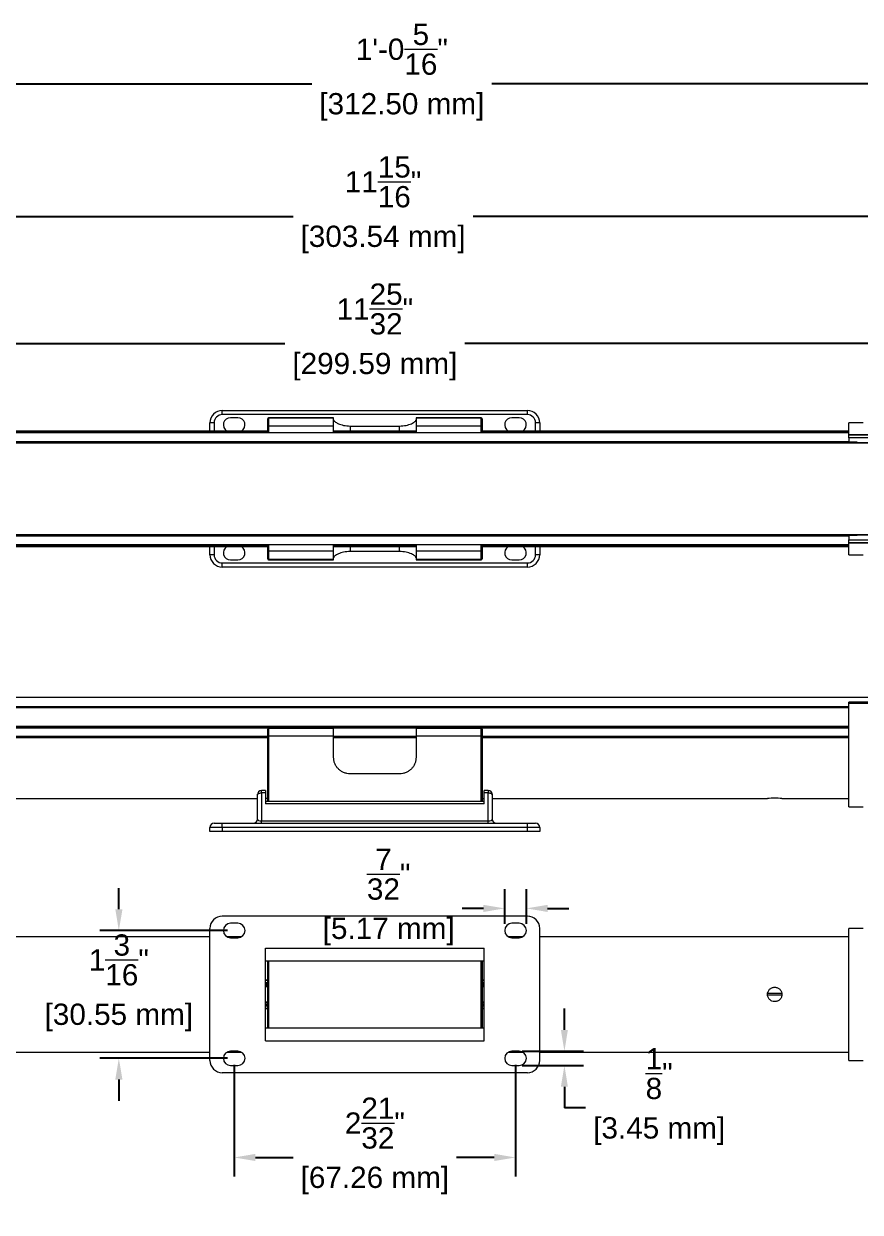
# Model space of a CAD drawing. Header units: inches. Extents: x 1.7 to 23.3, y 1.5 to 12.6.
# Drawn here: x 9.98 to 17.85, y 1.46 to 12.64 of the extents above; entities that cross this region are included whole.
import ezdxf

# ---------------------------------------------------------------- set-up
doc = ezdxf.new("R2010")
doc.units = ezdxf.units.IN
doc.header["$MEASUREMENT"] = 0
doc.layers.add('DIMENSIONS', color=1, linetype='Continuous', lineweight=15)
doc.styles.get("Standard").update_dxf_attribs({"font": 'Arial.ttf'})
doc.dimstyles.new('Big 1IN', dxfattribs={"dimtxt": 0.2, "dimasz": 0.2, "dimexe": 0.18, "dimexo": 0.0625, "dimgap": 0.09, "dimtad": 0, "dimtih": 1, "dimtoh": 1, "dimdec": 5, "dimzin": 0, "dimdsep": 46, "dimlunit": 4, "dimtxsty": 'Standard', "dimcen": 0.5, "dimadec": 0, "dimazin": 0, "dimtfac": 1, "dimtdec": 5, "dimtofl": 0, "dimtmove": 0, "dimatfit": 3, "dimfxl": 1, "dimtolj": 1, "dimtzin": 0, "dimarcsym": 0})

# ---------------------------------------------------------------- blocks, each defined once
blk = doc.blocks.new('*D13')
at = {"layer": 'Defpoints', "color": 0, "transparency": 16777216}
for p in [(19.179, 9.633), (7.384, 8.266), (19.179, 8.266)]:
    blk.add_point(p, dxfattribs=at)
at = {"layer": 'DIMENSIONS', "color": 0, "lineweight": -2, "transparency": 16777216}
for p, q in [((7.384, 8.329), (7.384, 9.813)), ((19.179, 8.329), (19.179, 9.813)), ((7.584, 9.633), (12.435, 9.633)), ((18.979, 9.633), (14.129, 9.633))]:
    blk.add_line(p, q, dxfattribs=at)
at = {"layer": 'DIMENSIONS', "color": 0, "transparency": 16777216}
for points in [[(7.584, 9.667), (7.584, 9.6), (7.384, 9.633)], [(18.979, 9.667), (18.979, 9.6), (19.179, 9.633)]]:
    blk.add_solid(points, dxfattribs=at)
at = {"layer": 'DIMENSIONS', "color": 0, "transparency": 16777216, "char_height": 0.2, "attachment_point": 5}
for s, insert in [('\\A1;11{\\H1x;\\S25/32;}"', (13.282, 9.959)), ('\\A1;[299.59 mm]', (13.282, 9.416))]:
    blk.add_mtext(s, dxfattribs=dict(at, insert=insert))
blk = doc.blocks.new('*D14')
at = {"layer": 'Defpoints', "color": 0, "transparency": 16777216}
for p in [(7.384, 10.831), (7.384, 8.266), (19.334, 8.266)]:
    blk.add_point(p, dxfattribs=at)
at = {"layer": 'DIMENSIONS', "color": 0, "lineweight": -2, "transparency": 16777216}
for p, q in [((7.384, 8.329), (7.384, 11.011)), ((19.334, 8.329), (19.334, 11.011)), ((7.584, 10.831), (12.512, 10.831)), ((19.134, 10.831), (14.206, 10.831))]:
    blk.add_line(p, q, dxfattribs=at)
at = {"layer": 'DIMENSIONS', "color": 0, "transparency": 16777216}
for points in [[(7.584, 10.864), (7.584, 10.797), (7.384, 10.831)], [(19.134, 10.864), (19.134, 10.797), (19.334, 10.831)]]:
    blk.add_solid(points, dxfattribs=at)
at = {"layer": 'DIMENSIONS', "color": 0, "transparency": 16777216, "char_height": 0.2, "attachment_point": 5}
for s, insert in [('\\A1;11{\\H1x;\\S15/16;}"', (13.359, 11.156)), ('\\A1;[303.54 mm]', (13.359, 10.613))]:
    blk.add_mtext(s, dxfattribs=dict(at, insert=insert))
blk = doc.blocks.new('*D15')
at = {"layer": 'Defpoints', "color": 0, "transparency": 16777216}
for p in [(7.384, 12.078), (7.384, 8.266), (19.688, 8.266)]:
    blk.add_point(p, dxfattribs=at)
at = {"layer": 'DIMENSIONS', "color": 0, "lineweight": -2, "transparency": 16777216}
for p, q in [((7.384, 8.329), (7.384, 12.258)), ((19.688, 8.329), (19.688, 12.258)), ((7.584, 12.078), (12.689, 12.078)), ((19.488, 12.078), (14.383, 12.078))]:
    blk.add_line(p, q, dxfattribs=at)
at = {"layer": 'DIMENSIONS', "color": 0, "transparency": 16777216}
for points in [[(7.584, 12.112), (7.584, 12.045), (7.384, 12.078)], [(19.488, 12.112), (19.488, 12.045), (19.688, 12.078)]]:
    blk.add_solid(points, dxfattribs=at)
at = {"layer": 'DIMENSIONS', "color": 0, "transparency": 16777216, "char_height": 0.2, "attachment_point": 5}
for s, insert in [('\\A1;1\'-0{\\H1x;\\S5/16;}"', (13.536, 12.404)), ('\\A1;[312.50 mm]', (13.536, 11.861))]:
    blk.add_mtext(s, dxfattribs=dict(at, insert=insert))
blk = doc.blocks.new('*D16')
at = {"layer": 'Defpoints', "color": 0, "transparency": 16777216}
for p in [(11.958, 2.906), (14.606, 2.906), (11.958, 1.972)]:
    blk.add_point(p, dxfattribs=at)
at = {"layer": 'DIMENSIONS', "color": 0, "lineweight": -2, "transparency": 16777216}
for p, q in [((11.958, 2.843), (11.958, 1.792)), ((14.606, 2.843), (14.606, 1.792)), ((12.158, 1.972), (12.512, 1.972)), ((14.406, 1.972), (14.051, 1.972))]:
    blk.add_line(p, q, dxfattribs=at)
at = {"layer": 'DIMENSIONS', "color": 0, "transparency": 16777216}
for points in [[(12.158, 2.006), (12.158, 1.939), (11.958, 1.972)], [(14.406, 2.006), (14.406, 1.939), (14.606, 1.972)]]:
    blk.add_solid(points, dxfattribs=at)
at = {"layer": 'DIMENSIONS', "color": 0, "transparency": 16777216, "char_height": 0.2, "attachment_point": 5}
for s, insert in [('\\A1;2{\\H1x;\\S21/32;}"', (13.282, 2.296)), ('\\A1;[67.26 mm]', (13.282, 1.755))]:
    blk.add_mtext(s, dxfattribs=dict(at, insert=insert))
blk = doc.blocks.new('*D17')
at = {"layer": 'Defpoints', "color": 0, "transparency": 16777216}
for p in [(11.958, 4.108), (10.872, 2.906), (11.958, 2.906)]:
    blk.add_point(p, dxfattribs=at)
at = {"layer": 'DIMENSIONS', "color": 0, "lineweight": -2, "transparency": 16777216}
for p, q in [((10.872, 4.308), (10.872, 4.508)), ((11.895, 4.108), (10.692, 4.108)), ((11.895, 2.906), (10.692, 2.906)), ((10.872, 2.706), (10.872, 2.506))]:
    blk.add_line(p, q, dxfattribs=at)
at = {"layer": 'DIMENSIONS', "color": 0, "transparency": 16777216}
for points in [[(10.839, 4.308), (10.906, 4.308), (10.872, 4.108)], [(10.839, 2.706), (10.906, 2.706), (10.872, 2.906)]]:
    blk.add_solid(points, dxfattribs=at)
at = {"layer": 'DIMENSIONS', "color": 0, "transparency": 16777216, "char_height": 0.2, "attachment_point": 5}
for s, insert in [('\\A1;1{\\H1x;\\S3/16;}"', (10.872, 3.832)), ('\\A1;[30.55 mm]', (10.872, 3.29))]:
    blk.add_mtext(s, dxfattribs=dict(at, insert=insert))
blk = doc.blocks.new('*D18')
at = {"layer": 'Defpoints', "color": 0, "transparency": 16777216}
for p in [(14.606, 2.973), (14.606, 2.838), (15.066, 2.838)]:
    blk.add_point(p, dxfattribs=at)
at = {"layer": 'DIMENSIONS', "color": 0, "lineweight": -2, "transparency": 16777216}
for p, q in [((15.066, 3.173), (15.066, 3.373)), ((14.668, 2.973), (15.246, 2.973)), ((14.668, 2.838), (15.246, 2.838)), ((15.066, 2.638), (15.066, 2.438)), ((15.266, 2.438), (15.066, 2.438))]:
    blk.add_line(p, q, dxfattribs=at)
at = {"layer": 'DIMENSIONS', "color": 0, "transparency": 16777216}
for points in [[(15.033, 3.173), (15.099, 3.173), (15.066, 2.973)], [(15.033, 2.638), (15.099, 2.638), (15.066, 2.838)]]:
    blk.add_solid(points, dxfattribs=at)
at = {"layer": 'DIMENSIONS', "color": 0, "transparency": 16777216, "char_height": 0.2, "attachment_point": 5}
for s, insert in [('\\A1;{\\H1x;\\S1/8;}"', (15.958, 2.762)), ('\\A1;[3.45 mm]', (15.958, 2.22))]:
    blk.add_mtext(s, dxfattribs=dict(at, insert=insert))
blk = doc.blocks.new('*D19')
at = {"layer": 'Defpoints', "color": 0, "transparency": 16777216}
for p in [(14.504, 4.317), (14.504, 4.108), (14.708, 4.108)]:
    blk.add_point(p, dxfattribs=at)
at = {"layer": 'DIMENSIONS', "color": 0, "lineweight": -2, "transparency": 16777216}
for p, q in [((14.504, 4.171), (14.504, 4.497)), ((14.708, 4.171), (14.708, 4.497)), ((14.304, 4.317), (14.104, 4.317)), ((14.908, 4.317), (15.108, 4.317))]:
    blk.add_line(p, q, dxfattribs=at)
at = {"layer": 'DIMENSIONS', "color": 0, "transparency": 16777216}
for points in [[(14.304, 4.35), (14.304, 4.283), (14.504, 4.317)], [(14.908, 4.35), (14.908, 4.283), (14.708, 4.317)]]:
    blk.add_solid(points, dxfattribs=at)
at = {"layer": 'DIMENSIONS', "color": 0, "transparency": 16777216, "char_height": 0.2, "attachment_point": 5}
for s, insert in [('\\A1;{\\H1x;\\S7/32;}"', (13.412, 4.639)), ('\\A1;[5.17 mm]', (13.412, 4.099))]:
    blk.add_mtext(s, dxfattribs=dict(at, insert=insert))

msp = doc.modelspace()

# ---------------------------------------------------------------- linework, layer by layer
at = {"color": 7, "linetype": 'Continuous', "lineweight": 15}
for p, q in [((11.846153, 8.964848), (11.846153, 9.003647)), ((11.846153, 9.003647), (14.717316, 9.003647)), ((14.717316, 8.964848), (11.846153, 8.964848)), ((14.717316, 8.964848), (14.717316, 9.003647)), ((11.729755, 8.80965), (11.729755, 8.887249)), ((11.768554, 8.887249), (11.729755, 8.887249)), ((11.991651, 8.935748), (11.923752, 8.935748)), ((12.272948, 8.924619), (12.272948, 8.926048)), ((12.272948, 8.854931), (12.272948, 8.924619)), ((12.272948, 8.854931), (12.280708, 8.854931)), ((12.272948, 8.792143), (12.272948, 8.854931)), ((12.89374, 8.933808), (12.280708, 8.933808)), ((12.280708, 8.932362), (12.280708, 8.854931)), ((12.89374, 8.932362), (12.280708, 8.932362)), ((12.89374, 8.854931), (12.280708, 8.854931)), ((12.89374, 8.932362), (12.89374, 8.933808)), ((12.89374, 8.854931), (12.89374, 8.932362)), ((12.89374, 8.792143), (12.89374, 8.854931)), ((13.048938, 8.857229), (13.514532, 8.857229)), ((14.282762, 8.933808), (13.66973, 8.933808)), ((13.66973, 8.933808), (13.66973, 8.932362)), ((13.66973, 8.932362), (13.66973, 8.854931)), ((14.282762, 8.932362), (13.66973, 8.932362)), ((14.282762, 8.854931), (13.66973, 8.854931)), ((13.66973, 8.854931), (13.66973, 8.792143)), ((14.282762, 8.854931), (14.282762, 8.932362)), ((14.282762, 8.854931), (14.290522, 8.854931)), ((14.290522, 8.926048), (14.290522, 8.924619)), ((14.290522, 8.924619), (14.290522, 8.854931)), ((14.290522, 8.854931), (14.290522, 8.792143)), ((14.639717, 8.935748), (14.571818, 8.935748)), ((14.833715, 8.887249), (14.794915, 8.887249)), ((14.833715, 8.887249), (14.833715, 8.80965)), ((17.879475, 8.887249), (17.743677, 8.887249)), ((17.743677, 8.776548), (17.743677, 8.887249)), ((12.272948, 8.80965), (8.819792, 8.80965)), ((17.743677, 8.792143), (8.819792, 8.792143)), ((13.66973, 8.80965), (12.89374, 8.80965)), ((17.743677, 8.80965), (14.290522, 8.80965)), ((17.743677, 8.776548), (19.132699, 8.776548)), ((17.743677, 8.774843), (17.743677, 8.776548)), ((17.743677, 8.774843), (19.04346, 8.774843)), ((17.743677, 8.745469), (17.743677, 8.774843)), ((19.04346, 8.745469), (17.743677, 8.745469)), ((17.743677, 8.745469), (17.743677, 8.704936)), ((19.04346, 8.700112), (7.520009, 8.700112)), ((17.821276, 8.704936), (17.743677, 8.704936)), ((17.821276, 8.700112), (17.821276, 8.704936)), ((7.520009, 7.832802), (19.04346, 7.832802)), ((17.821276, 7.832802), (17.821276, 7.827978)), ((8.819792, 7.740771), (17.743677, 7.740771)), ((8.819792, 7.723264), (12.272948, 7.723264)), ((11.729755, 7.645665), (11.729755, 7.723264)), ((12.272948, 7.677982), (12.272948, 7.740771)), ((12.89374, 7.677982), (12.89374, 7.740771)), ((12.89374, 7.723264), (13.66973, 7.723264)), ((13.66973, 7.740771), (13.66973, 7.677982)), ((14.290522, 7.740771), (14.290522, 7.677982)), ((14.290522, 7.723264), (17.743677, 7.723264)), ((14.833715, 7.723264), (14.833715, 7.645665)), ((17.821276, 7.827978), (17.743677, 7.827978)), ((17.743677, 7.827978), (17.743677, 7.787444)), ((17.743677, 7.787444), (19.04346, 7.787444)), ((17.743677, 7.758071), (17.743677, 7.787444)), ((17.743677, 7.756366), (17.743677, 7.758071)), ((19.04346, 7.758071), (17.743677, 7.758071)), ((17.743677, 7.756366), (19.132699, 7.756366)), ((17.743677, 7.645665), (17.743677, 7.756366)), ((11.768554, 7.645665), (11.729755, 7.645665)), ((12.272948, 7.677982), (12.280708, 7.677982)), ((12.272948, 7.608294), (12.272948, 7.677982)), ((12.272948, 7.606865), (12.272948, 7.608294)), ((12.89374, 7.677982), (12.280708, 7.677982)), ((12.280708, 7.677982), (12.280708, 7.600551)), ((12.89374, 7.600551), (12.89374, 7.677982)), ((13.514532, 7.675684), (13.048938, 7.675684)), ((14.282762, 7.677982), (13.66973, 7.677982)), ((13.66973, 7.677982), (13.66973, 7.600551)), ((14.282762, 7.677982), (14.290522, 7.677982)), ((14.282762, 7.600551), (14.282762, 7.677982)), ((14.290522, 7.677982), (14.290522, 7.608294)), ((14.290522, 7.608294), (14.290522, 7.606865)), ((14.833715, 7.645665), (14.794915, 7.645665)), ((17.743677, 7.645665), (17.879475, 7.645665)), ((11.846153, 7.568066), (14.717316, 7.568066)), ((11.846153, 7.529266), (11.846153, 7.568066)), ((14.717316, 7.529266), (11.846153, 7.529266)), ((11.923752, 7.597165), (11.991651, 7.597165)), ((12.89374, 7.600551), (12.280708, 7.600551)), ((12.280708, 7.599105), (12.89374, 7.599105)), ((12.89374, 7.599105), (12.89374, 7.600551)), ((14.282762, 7.600551), (13.66973, 7.600551)), ((13.66973, 7.600551), (13.66973, 7.599105)), ((13.66973, 7.599105), (14.282762, 7.599105)), ((14.571818, 7.597165), (14.639717, 7.597165)), ((14.717316, 7.529266), (14.717316, 7.568066)), ((19.04346, 6.301354), (7.520009, 6.301354)), ((17.743677, 6.208819), (8.819792, 6.208819)), ((19.04346, 6.258118), (17.743677, 6.258118)), ((17.743677, 6.250174), (17.743677, 6.258118)), ((19.04346, 6.250174), (17.743677, 6.250174)), ((17.743677, 6.247781), (17.743677, 6.250174)), ((17.743677, 5.273167), (17.743677, 6.247781)), ((17.743677, 6.247781), (19.132699, 6.247781)), ((17.743677, 6.021998), (8.819792, 6.021998)), ((12.272948, 5.937353), (12.272948, 6.002598)), ((12.272948, 5.324321), (12.272948, 5.937353)), ((12.280708, 6.010358), (12.280708, 5.937864)), ((12.89374, 6.010358), (12.280708, 6.010358)), ((12.89374, 5.937864), (12.280708, 5.937864)), ((12.89374, 5.937864), (12.89374, 6.010358)), ((12.89374, 5.738761), (12.89374, 5.937864)), ((14.282762, 6.010358), (13.66973, 6.010358)), ((13.66973, 6.010358), (13.66973, 5.937864)), ((13.66973, 5.937864), (13.66973, 5.738761)), ((14.282762, 5.937864), (13.66973, 5.937864)), ((14.282762, 5.937864), (14.282762, 6.010358)), ((14.290522, 6.002598), (14.290522, 5.937353)), ((14.290522, 5.937353), (14.290522, 5.324321)), ((8.819792, 5.928879), (12.272948, 5.928879)), ((12.89374, 5.928879), (13.66973, 5.928879)), ((14.290522, 5.928879), (17.743677, 5.928879)), ((13.514532, 5.583563), (13.048938, 5.583563)), ((12.175949, 5.156769), (12.175949, 5.387234)), ((12.253548, 5.426033), (12.214749, 5.426033)), ((12.214749, 5.403631), (12.214749, 5.140371)), ((12.253548, 5.403631), (12.214749, 5.403631)), ((12.253548, 5.426033), (12.253548, 5.403631)), ((12.253548, 5.403631), (12.253548, 5.301011)), ((14.348721, 5.426033), (14.309921, 5.426033)), ((14.309921, 5.403631), (14.309921, 5.426033)), ((14.309921, 5.301011), (14.309921, 5.403631)), ((14.348721, 5.403631), (14.309921, 5.403631)), ((14.348721, 5.140371), (14.348721, 5.403631)), ((14.38752, 5.387234), (14.38752, 5.156769)), ((9.585228, 5.350766), (12.175949, 5.350766)), ((12.272948, 5.352001), (12.253548, 5.352001)), ((14.309921, 5.323414), (12.253548, 5.323414)), ((14.309921, 5.301011), (12.253548, 5.301011)), ((14.290522, 5.352001), (14.309921, 5.352001)), ((14.38752, 5.350766), (16.977387, 5.350766)), ((17.112331, 5.350766), (17.743677, 5.350766)), ((17.743677, 5.273167), (17.879475, 5.273167)), ((11.846153, 5.07917), (11.729755, 5.07917)), ((11.729755, 5.04037), (11.729755, 5.07917)), ((11.846153, 5.04037), (11.729755, 5.04037)), ((11.768554, 5.117969), (11.846153, 5.117969)), ((11.846153, 5.07917), (11.846153, 5.117969)), ((11.846153, 5.117969), (14.717316, 5.117969)), ((14.717316, 5.07917), (11.846153, 5.07917)), ((11.846153, 5.07917), (11.846153, 5.04037)), ((14.717316, 5.04037), (11.846153, 5.04037)), ((12.214749, 5.117969), (12.214749, 5.140371)), ((12.214749, 5.140371), (14.348721, 5.140371)), ((14.348721, 5.117969), (14.348721, 5.140371)), ((14.717316, 5.07917), (14.717316, 5.117969)), ((14.717316, 5.117969), (14.794915, 5.117969)), ((14.833715, 5.07917), (14.717316, 5.07917)), ((14.717316, 5.04037), (14.717316, 5.07917)), ((14.833715, 5.04037), (14.717316, 5.04037)), ((14.833715, 5.07917), (14.833715, 5.04037)), ((14.717316, 4.244117), (11.846153, 4.244117)), ((11.991651, 4.176218), (11.923752, 4.176218)), ((14.639717, 4.176218), (14.571818, 4.176218)), ((11.729755, 4.05012), (8.819792, 4.05012)), ((11.729755, 2.886135), (11.729755, 4.127719)), ((12.026625, 4.05012), (11.888779, 4.05012)), ((11.923752, 4.04042), (11.991651, 4.04042)), ((14.674691, 4.05012), (14.536845, 4.05012)), ((14.571818, 4.04042), (14.639717, 4.04042)), ((14.833715, 2.886135), (14.833715, 4.127719)), ((17.743677, 4.05012), (14.833715, 4.05012)), ((17.879475, 4.127719), (17.743677, 4.127719)), ((17.743677, 2.886135), (17.743677, 4.127719)), ((12.253548, 3.071369), (12.253548, 3.942484)), ((12.253548, 3.942484), (14.309921, 3.942484)), ((14.309921, 3.071369), (14.309921, 3.942484)), ((14.309921, 3.821058), (12.253548, 3.821058)), ((12.272948, 3.192796), (12.272948, 3.821058)), ((14.290522, 3.821058), (14.290522, 3.192796)), ((12.253548, 3.642725), (12.272948, 3.642725)), ((14.290522, 3.642725), (14.309921, 3.642725)), ((12.272948, 3.371129), (12.253548, 3.371129)), ((14.309921, 3.371129), (14.290522, 3.371129)), ((12.253548, 3.192796), (14.309921, 3.192796)), ((12.253548, 3.071369), (14.309921, 3.071369)), ((8.819792, 2.963734), (11.729755, 2.963734)), ((11.888779, 2.963734), (12.026625, 2.963734)), ((11.991651, 2.973434), (11.923752, 2.973434)), ((14.536845, 2.963734), (14.674691, 2.963734)), ((14.639717, 2.973434), (14.571818, 2.973434)), ((14.833715, 2.963734), (17.743677, 2.963734)), ((11.923752, 2.837635), (11.991651, 2.837635)), ((14.571818, 2.837635), (14.639717, 2.837635)), ((17.743677, 2.886135), (17.879475, 2.886135)), ((14.717316, 2.769736), (11.846153, 2.769736))]:
    msp.add_line(p, q, dxfattribs=at)
at = {"color": 8, "linetype": 'Continuous', "lineweight": 15}
for p, q in [((11.768554, 8.887249), (11.768554, 8.80965)), ((12.280708, 8.933808), (12.280708, 8.932362)), ((12.280708, 8.854931), (12.280708, 8.792143)), ((13.048938, 8.857229), (13.048938, 8.80965)), ((13.514532, 8.80965), (13.514532, 8.857229)), ((14.282762, 8.932362), (14.282762, 8.933808)), ((14.282762, 8.792143), (14.282762, 8.854931)), ((14.794915, 8.80965), (14.794915, 8.887249)), ((8.819792, 8.80895), (12.272948, 8.80895)), ((12.272948, 8.801201), (8.819792, 8.801201)), ((17.743677, 8.791889), (8.819792, 8.791889)), ((12.89374, 8.80895), (13.66973, 8.80895)), ((13.66973, 8.801201), (12.89374, 8.801201)), ((14.290522, 8.80895), (17.743677, 8.80895)), ((17.743677, 8.801201), (14.290522, 8.801201)), ((19.04346, 8.695276), (7.520009, 8.695276)), ((8.819792, 8.711423), (17.743677, 8.711423)), ((7.520009, 7.837638), (19.04346, 7.837638)), ((17.743677, 7.82149), (8.819792, 7.82149)), ((8.819792, 7.741025), (17.743677, 7.741025)), ((8.819792, 7.731713), (12.272948, 7.731713)), ((12.272948, 7.723963), (8.819792, 7.723963)), ((11.768554, 7.723264), (11.768554, 7.645665)), ((12.280708, 7.740771), (12.280708, 7.677982)), ((12.89374, 7.731713), (13.66973, 7.731713)), ((13.66973, 7.723963), (12.89374, 7.723963)), ((13.048938, 7.723264), (13.048938, 7.675684)), ((13.514532, 7.675684), (13.514532, 7.723264)), ((14.282762, 7.677982), (14.282762, 7.740771)), ((14.290522, 7.731713), (17.743677, 7.731713)), ((17.743677, 7.723963), (14.290522, 7.723963)), ((14.794915, 7.645665), (14.794915, 7.723264)), ((12.280708, 7.600551), (12.280708, 7.599105)), ((14.282762, 7.599105), (14.282762, 7.600551)), ((8.819792, 6.217481), (17.743677, 6.217481)), ((17.743677, 6.205509), (8.819792, 6.205509)), ((8.819792, 6.031725), (17.743677, 6.031725)), ((17.743677, 6.014238), (8.819792, 6.014238)), ((8.819792, 5.936639), (12.272948, 5.936639)), ((12.280708, 5.937864), (12.280708, 5.323414)), ((12.89374, 5.936639), (13.66973, 5.936639)), ((14.282762, 5.323414), (14.282762, 5.937864)), ((14.290522, 5.936639), (17.743677, 5.936639)), ((12.272948, 5.921512), (8.819792, 5.921512)), ((13.66973, 5.921512), (12.89374, 5.921512)), ((17.743677, 5.921512), (14.290522, 5.921512)), ((12.214749, 5.403631), (12.214749, 5.426033)), ((14.348721, 5.426033), (14.348721, 5.403631)), ((12.280708, 3.821058), (12.280708, 3.192796)), ((14.282762, 3.192796), (14.282762, 3.821058)), ((12.272948, 3.636628), (12.253548, 3.636628)), ((12.253548, 3.61898), (12.272948, 3.61898)), ((12.272948, 3.613189), (12.253548, 3.613189)), ((12.253548, 3.607283), (12.272948, 3.607283)), ((12.272948, 3.593996), (12.253548, 3.593996)), ((12.253548, 3.583862), (12.272948, 3.583862)), ((14.309921, 3.636628), (14.290522, 3.636628)), ((14.290522, 3.61898), (14.309921, 3.61898)), ((14.309921, 3.613189), (14.290522, 3.613189)), ((14.290522, 3.607283), (14.309921, 3.607283)), ((14.309921, 3.593996), (14.290522, 3.593996)), ((14.290522, 3.583862), (14.309921, 3.583862)), ((12.272948, 3.576905), (12.253548, 3.576905)), ((14.309921, 3.576905), (14.290522, 3.576905)), ((17.111928, 3.51423), (16.978221, 3.51423)), ((17.112734, 3.499623), (16.978625, 3.499623)), ((12.253548, 3.436948), (12.272948, 3.436948)), ((12.272948, 3.429991), (12.253548, 3.429991)), ((12.253548, 3.419858), (12.272948, 3.419858)), ((12.272948, 3.40657), (12.253548, 3.40657)), ((12.253548, 3.400665), (12.272948, 3.400665)), ((12.272948, 3.394874), (12.253548, 3.394874)), ((12.253548, 3.377226), (12.272948, 3.377226)), ((14.290522, 3.436948), (14.309921, 3.436948)), ((14.309921, 3.429991), (14.290522, 3.429991)), ((14.290522, 3.419858), (14.309921, 3.419858)), ((14.309921, 3.40657), (14.290522, 3.40657)), ((14.290522, 3.400665), (14.309921, 3.400665)), ((14.309921, 3.394874), (14.290522, 3.394874)), ((14.290522, 3.377226), (14.309921, 3.377226))]:
    msp.add_line(p, q, dxfattribs=at)
at = {"color": 7, "linetype": 'Continuous', "lineweight": 15, "flags": 128}
for points in [[(12.175949, 5.387234), (12.176695, 5.390433), (12.178902, 5.393509), (12.182488, 5.396344), (12.187313, 5.398828), (12.193193, 5.400868), (12.199901, 5.402383), (12.207179, 5.403316), (12.214749, 5.403631)], [(14.348721, 5.403631), (14.35629, 5.403316), (14.363569, 5.402383), (14.370277, 5.400868), (14.376156, 5.398828), (14.380982, 5.396344), (14.384567, 5.393509), (14.386775, 5.390433), (14.38752, 5.387234)]]:
    msp.add_lwpolyline(points, dxfattribs=at)
at = {"color": 7, "linetype": 'Continuous', "lineweight": 15}
for centre, radius, start, end in [((11.846153, 8.887249), 0.116398, 90, 180), ((11.846153, 8.887249), 0.077599, 90, 180), ((14.717316, 8.887249), 0.116398, 0, 90), ((14.717316, 8.887249), 0.077599, 0, 90), ((11.923752, 8.867849), 0.067899, 90, 238.9972809), ((11.991651, 8.867849), 0.067899, 301.0027191, 90), ((12.280708, 8.926048), 0.00776, 90, 180), ((12.280699, 8.924611), 0.007752, 89.938459, 179.9370751), ((14.282762, 8.926048), 0.00776, 0, 90), ((14.28277, 8.924611), 0.007752, 0.0629249, 90.061541), ((14.571818, 8.867849), 0.067899, 90, 238.9972809), ((14.639717, 8.867849), 0.067899, 301.0027191, 90), ((11.923752, 7.665065), 0.067899, 121.0027191, 270), ((11.991651, 7.665065), 0.067899, 270, 58.9972809), ((14.571818, 7.665065), 0.067899, 121.0027191, 270), ((14.639717, 7.665065), 0.067899, 270, 58.9972809), ((11.846153, 7.645665), 0.116398, 180, 270), ((11.846153, 7.645665), 0.077599, 180, 270), ((12.280699, 7.608303), 0.007752, 180.0629249, 270.061541), ((14.28277, 7.608303), 0.007752, 269.938459, 359.9370751), ((14.717316, 7.645665), 0.077599, 270, 0), ((14.717316, 7.645665), 0.116398, 270, 0), ((12.280708, 7.606865), 0.00776, 180, 270), ((14.282762, 7.606865), 0.00776, 270, 0), ((12.280708, 6.002598), 0.00776, 90, 180), ((12.278776, 5.907993), 0.029933, 86.3001593, 101.227893), ((14.282762, 6.002598), 0.00776, 0, 90), ((14.284693, 5.907993), 0.029933, 78.772107, 93.6998407), ((12.214749, 5.387234), 0.038799, 90, 180), ((14.348721, 5.387234), 0.038799, 0, 90), ((17.045283, 4.809856), 0.545155, 82.9353562, 97.1544584), ((12.13715, 5.156769), 0.038799, 270, 0), ((14.42632, 5.156769), 0.038799, 180, 270), ((11.768554, 5.07917), 0.038799, 90, 180), ((14.794915, 5.07917), 0.038799, 0, 90), ((11.846153, 4.127719), 0.116398, 90, 180), ((11.923752, 4.108319), 0.067899, 90, 270), ((11.991651, 4.108319), 0.067899, 270, 90), ((14.571818, 4.108319), 0.067899, 90, 270), ((14.639717, 4.108319), 0.067899, 270, 90), ((14.717316, 4.127719), 0.116398, 0, 90), ((11.923752, 2.905535), 0.067899, 90, 270), ((11.991651, 2.905535), 0.067899, 270, 90), ((14.571818, 2.905535), 0.067899, 90, 270), ((14.639717, 2.905535), 0.067899, 270, 90), ((11.846153, 2.886135), 0.116398, 180, 270), ((14.717316, 2.886135), 0.116398, 270, 0)]:
    msp.add_arc(centre, radius, start, end, dxfattribs=at)
for centre, start_param, end_param in [((12.214749, 5.156769), 3.141592654, 4.71238898), ((14.348721, 5.156769), 4.71238898, 6.283185307)]:
    msp.add_ellipse(centre, major_axis=(0.038799, 0), ratio=0.422618262, start_param=start_param, end_param=end_param, dxfattribs=at)
for points, knots in [([(12.89374, 8.915511), (12.89374, 8.91305), (12.894753, 8.910387), (12.898655, 8.904696), (12.901584, 8.901638), (12.909213, 8.895348), (12.913864, 8.892146), (12.92481, 8.885725), (12.93118, 8.882477), (12.945189, 8.876332), (12.952844, 8.873415), (12.969539, 8.868052), (12.978636, 8.865605), (12.997451, 8.861601), (13.007262, 8.860006), (13.027772, 8.857808), (13.038338, 8.857229), (13.048938, 8.857229)], [0, 0, 0, 0, 0.125, 0.125, 0.25, 0.25, 0.375, 0.375, 0.5, 0.5, 0.625, 0.625, 0.75, 0.75, 0.875, 0.875, 1, 1, 1, 1]), ([(13.514532, 8.857229), (13.525118, 8.857229), (13.53549, 8.857796), (13.555832, 8.859956), (13.565898, 8.861578), (13.584796, 8.865594), (13.593714, 8.867988), (13.610544, 8.873383), (13.618273, 8.87633), (13.632265, 8.882465), (13.638615, 8.885699), (13.649603, 8.892143), (13.654243, 8.895341), (13.661836, 8.901593), (13.664792, 8.904668), (13.668718, 8.910385), (13.66973, 8.913053), (13.66973, 8.915511)], [0, 0, 0, 0, 0.125, 0.125, 0.25, 0.25, 0.375, 0.375, 0.5, 0.5, 0.625, 0.625, 0.75, 0.75, 0.875, 0.875, 1, 1, 1, 1]), ([(13.048938, 7.675684), (13.038351, 7.675684), (13.02798, 7.675118), (13.007637, 7.672958), (12.997571, 7.671336), (12.978674, 7.667319), (12.969755, 7.664926), (12.952925, 7.65953), (12.945196, 7.656584), (12.931205, 7.650448), (12.924855, 7.647214), (12.913867, 7.640771), (12.909227, 7.637572), (12.901634, 7.63132), (12.898678, 7.628246), (12.894751, 7.622528), (12.89374, 7.619861), (12.89374, 7.617402)], [0, 0, 0, 0, 0.125, 0.125, 0.25, 0.25, 0.375, 0.375, 0.5, 0.5, 0.625, 0.625, 0.75, 0.75, 0.875, 0.875, 1, 1, 1, 1]), ([(13.66973, 7.617402), (13.66973, 7.619863), (13.668717, 7.622526), (13.664814, 7.628218), (13.661886, 7.631276), (13.654256, 7.637565), (13.649605, 7.640768), (13.63866, 7.647189), (13.632289, 7.650437), (13.61828, 7.656581), (13.610625, 7.659499), (13.593931, 7.664862), (13.584834, 7.667308), (13.566019, 7.671313), (13.556207, 7.672907), (13.535698, 7.675106), (13.525131, 7.675684), (13.514532, 7.675684)], [0, 0, 0, 0, 0.125, 0.125, 0.25, 0.25, 0.375, 0.375, 0.5, 0.5, 0.625, 0.625, 0.75, 0.75, 0.875, 0.875, 1, 1, 1, 1]), ([(13.048938, 5.583563), (13.038351, 5.583563), (13.02798, 5.584635), (13.007637, 5.5888), (12.997571, 5.591951), (12.978674, 5.599999), (12.969755, 5.604894), (12.952925, 5.616401), (12.945196, 5.6229), (12.931205, 5.637149), (12.924855, 5.645009), (12.913867, 5.661678), (12.909227, 5.670449), (12.901634, 5.688887), (12.898678, 5.698638), (12.894751, 5.718404), (12.89374, 5.728479), (12.89374, 5.738761)], [0, 0, 0, 0, 0.125, 0.125, 0.25, 0.25, 0.375, 0.375, 0.5, 0.5, 0.625, 0.625, 0.75, 0.75, 0.875, 0.875, 1, 1, 1, 1]), ([(13.66973, 5.738761), (13.66973, 5.72847), (13.668717, 5.718413), (13.664814, 5.698732), (13.661886, 5.689023), (13.654256, 5.670466), (13.649605, 5.661687), (13.63866, 5.645072), (13.632289, 5.637176), (13.61828, 5.622905), (13.610625, 5.616471), (13.593931, 5.605028), (13.584834, 5.600022), (13.566019, 5.591996), (13.556207, 5.588897), (13.535698, 5.584657), (13.525131, 5.583563), (13.514532, 5.583563)], [0, 0, 0, 0, 0.125, 0.125, 0.25, 0.25, 0.375, 0.375, 0.5, 0.5, 0.625, 0.625, 0.75, 0.75, 0.875, 0.875, 1, 1, 1, 1]), ([(16.977387, 3.506927), (16.977387, 3.502436), (16.977828, 3.498022), (16.979555, 3.489338), (16.980863, 3.485024), (16.984273, 3.476803), (16.986358, 3.472905), (16.991286, 3.465527), (16.994151, 3.462038), (17.003537, 3.452653), (17.011105, 3.447596), (17.027442, 3.44082), (17.036383, 3.439033), (17.049681, 3.439025), (17.054185, 3.439467), (17.062896, 3.441201), (17.067131, 3.442484), (17.075356, 3.445887), (17.079327, 3.448011), (17.086679, 3.452923), (17.090111, 3.45573), (17.096448, 3.462062), (17.099254, 3.465487), (17.104172, 3.472834), (17.106301, 3.476805), (17.109709, 3.485024), (17.110996, 3.489257), (17.112738, 3.497965), (17.113184, 3.502468), (17.113189, 3.515768), (17.111409, 3.52471), (17.104646, 3.541057), (17.099597, 3.548628), (17.090217, 3.558026), (17.086729, 3.560894), (17.079359, 3.565825), (17.075464, 3.567914), (17.067245, 3.571331), (17.062933, 3.572642), (17.054252, 3.574377), (17.049838, 3.574822), (17.040858, 3.57483), (17.036443, 3.574393), (17.027757, 3.572673), (17.02344, 3.571369), (17.015218, 3.567967), (17.011317, 3.565885), (17.003934, 3.560964), (17.000442, 3.558102), (16.99105, 3.548725), (16.985986, 3.54116), (16.979196, 3.52483), (16.977387, 3.515908), (16.977387, 3.506927)], [0, 0, 0, 0, 0.03125, 0.03125, 0.0625, 0.0625, 0.09375, 0.09375, 0.125, 0.125, 0.1875, 0.1875, 0.25, 0.25, 0.28125, 0.28125, 0.3125, 0.3125, 0.34375, 0.34375, 0.375, 0.375, 0.40625, 0.40625, 0.4375, 0.4375, 0.46875, 0.46875, 0.5, 0.5, 0.5625, 0.5625, 0.625, 0.625, 0.65625, 0.65625, 0.6875, 0.6875, 0.71875, 0.71875, 0.75, 0.75, 0.78125, 0.78125, 0.8125, 0.8125, 0.84375, 0.84375, 0.875, 0.875, 0.9375, 0.9375, 1, 1, 1, 1])]:
    msp.add_open_spline(points, degree=3, knots=knots, dxfattribs=at)

# ---------------------------------------------------------------- dimensions: what is measured, and where the dimension line sits
at = {"layer": 'DIMENSIONS'}
for base, p1, p2, picture, middle in [((7.384211, 12.078431), (19.687532, 8.266457), (7.384211, 8.266457), '*D15', (13.535871, 12.078431)), ((7.384211, 10.830591), (19.334457, 8.266457), (7.384211, 8.266457), '*D14', (13.359334, 10.830591)), ((19.179258, 9.633436), (7.384211, 8.266457), (19.179258, 8.266457), '*D13', (13.281735, 9.633436)), ((14.503919, 4.316674), (14.707616, 4.108319), (14.503919, 4.108319), '*D19', (13.412282, 4.316674)), ((11.957702, 1.972255), (14.605768, 2.905535), (11.957702, 2.905535), '*D16', (13.281735, 1.972255))]:
    dim = msp.add_linear_dim(base=base, p1=p1, p2=p2, dimstyle='Big 1IN', override={"dimpost": '\\X'}, dxfattribs=at)
    dim.commit()
    dim.dimension.update_dxf_attribs({"geometry": picture, "text_midpoint": middle})
dim = msp.add_linear_dim(base=(10.872231, 2.905535), p1=(11.957702, 4.108319), p2=(11.957702, 2.905535), angle=90, dimstyle='Big 1IN', override={"dimpost": '\\X'}, dxfattribs=at)
dim.commit()
dim.dimension.update_dxf_attribs({"geometry": '*D17', "text_midpoint": (10.872231, 3.506927)})
dim = msp.add_linear_dim(base=(15.065892, 2.837635), p1=(14.605768, 2.973434), p2=(14.605768, 2.837635), angle=90, dimstyle='Big 1IN', override={"dimpost": '\\X', "dimtmove": 1}, dxfattribs=at)
dim.commit()
dim.dimension.update_dxf_attribs({"geometry": '*D18', "text_midpoint": (15.513609, 2.437635), "dimtype": 160})

doc.saveas('drawing.dxf')
